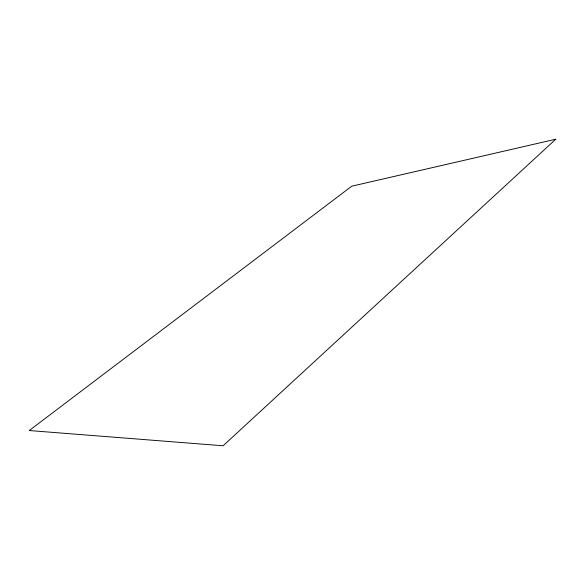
<?xml version="1.0" encoding="UTF-8"?>
<svg xmlns="http://www.w3.org/2000/svg" width="585" height="585" viewBox="0 0 585 585"><rect width="100%" height="100%" fill="white"/><g stroke="black" fill="none" stroke-linecap="round" stroke-linejoin="round"><path stroke-width="0.88" d="M555.75 139.223L223.104 445.777L29.25 430.538L351.731 186.198L555.75 139.223"/></g></svg>
